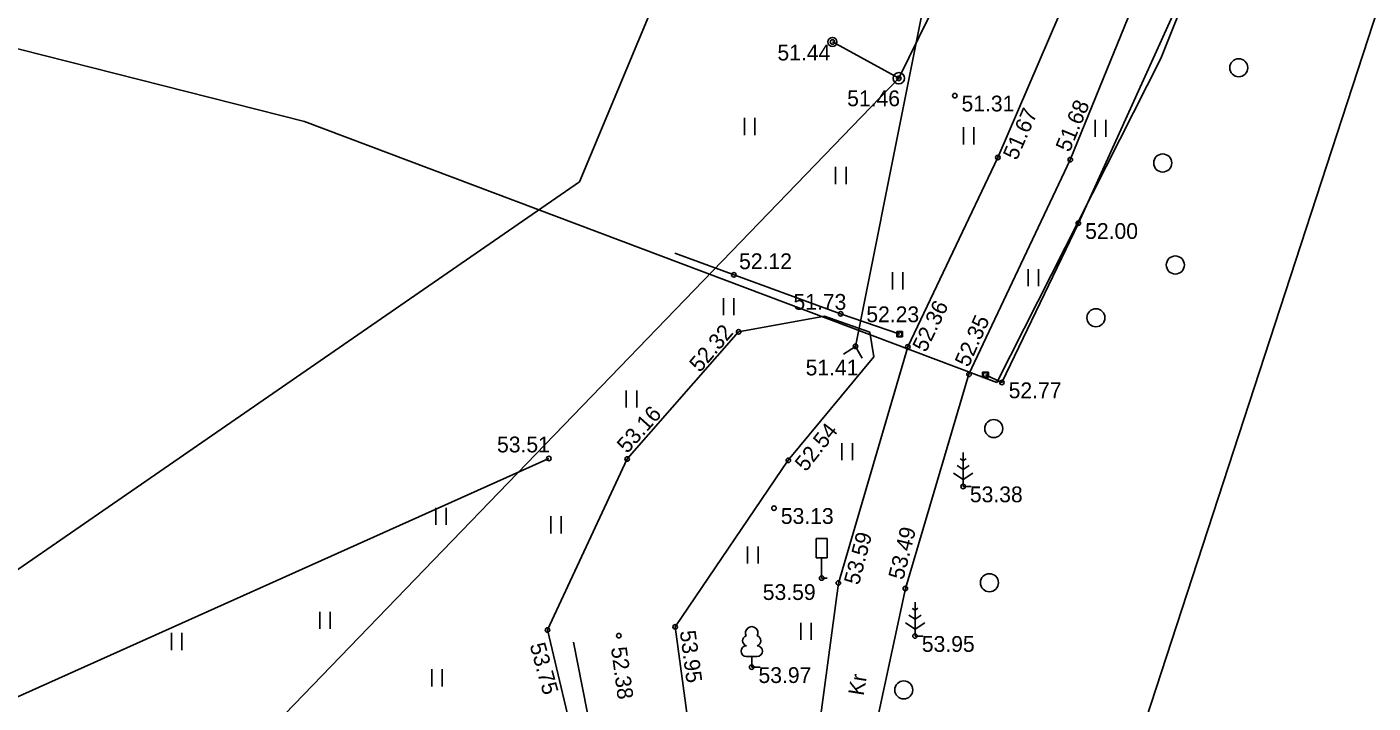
# Model space of a CAD drawing. Extents: x 643977 to 645002, y 6457448 to 6458452.
# Drawn here: x 644593.9 to 644653.6, y 6458210.4 to 6458240.4 of the extents above; entities that cross this region are included whole.
import ezdxf

# ---------------------------------------------------------------- set-up
doc = ezdxf.new("R2010")
doc.units = 0
for name, color, linetype in [('AED', 7, 'Continuous'), ('DTRASS', 7, 'Continuous'), ('HALJASTUS', 7, 'Continuous'), ('KORGUS', 7, 'Continuous'), ('LIIKLUS', 7, 'Continuous'), ('MOOTPIIR', 7, 'Continuous'), ('MPOHULIIN', 7, 'Continuous'), ('PIIR', 7, 'Continuous'), ('POST', 7, 'Continuous'), ('PUU', 7, 'Continuous'), ('SKTRASS', 7, 'Continuous'), ('TEE', 7, 'Continuous'), ('VEEKOGU', 7, 'Continuous'), ('VORMISTUS', 7, 'Continuous')]:
    doc.layers.add(name, color=color, linetype=linetype)

msp = doc.modelspace()

# ---------------------------------------------------------------- linework, layer by layer
at = {"layer": 'AED'}
for p, q in [((644632.5, 6458226.91), (644632.5, 6458226.67)), ((644632.5, 6458226.91), (644632.76, 6458226.91)), ((644632.5, 6458226.67), (644632.76, 6458226.67)), ((644632.76, 6458226.91), (644632.76, 6458226.67)), ((644636.3, 6458225.11), (644636.3, 6458224.87)), ((644636.3, 6458225.11), (644636.56, 6458225.11)), ((644636.3, 6458224.87), (644636.56, 6458224.87)), ((644636.56, 6458225.11), (644636.56, 6458224.87))]:
    msp.add_line(p, q, dxfattribs=at)
for points in [[(644636.43, 6458224.99), (644637.16, 6458224.65), (644640.55, 6458231.71), (644645.67, 6458242.99), (644648.97, 6458251.65)], [(644622.66, 6458230.38), (644630.01, 6458227.69), (644632.63, 6458226.79)]]:
    msp.add_lwpolyline(points, dxfattribs=at)
at = {"layer": 'DTRASS'}
msp.add_lwpolyline([(644630.67, 6458226.25), (644635.19, 6458248.89), (644638.67, 6458272)], dxfattribs=at)
at = {"layer": 'HALJASTUS'}
for p, q in [((644625.75, 6458236.37), (644625.75, 6458235.61)), ((644626.21, 6458236.37), (644626.21, 6458235.61)), ((644641.3, 6458236.29), (644641.3, 6458235.53)), ((644641.76, 6458236.29), (644641.76, 6458235.53)), ((644635.46, 6458235.96), (644635.46, 6458235.2)), ((644635.92, 6458235.96), (644635.92, 6458235.2)), ((644629.79, 6458234.2), (644629.79, 6458233.44)), ((644630.25, 6458234.2), (644630.25, 6458233.44)), ((644638.32, 6458229.67), (644638.32, 6458228.91)), ((644638.78, 6458229.67), (644638.78, 6458228.91)), ((644632.31, 6458229.53), (644632.31, 6458228.77)), ((644632.77, 6458229.53), (644632.77, 6458228.77)), ((644624.82, 6458228.39), (644624.82, 6458227.63)), ((644625.28, 6458228.39), (644625.28, 6458227.63)), ((644620.51, 6458224.3), (644620.51, 6458223.54)), ((644620.97, 6458224.3), (644620.97, 6458223.54)), ((644630.07, 6458221.96), (644630.07, 6458221.2)), ((644630.53, 6458221.96), (644630.53, 6458221.2)), ((644617.08, 6458221.28), (644588.969, 6458208.68)), ((644612.07, 6458219.1), (644612.07, 6458218.34)), ((644612.53, 6458219.1), (644612.53, 6458218.34)), ((644617.16, 6458218.72), (644617.16, 6458217.96)), ((644617.62, 6458218.72), (644617.62, 6458217.96)), ((644625.89, 6458217.38), (644625.89, 6458216.62)), ((644626.35, 6458217.38), (644626.35, 6458216.62)), ((644606.92, 6458214.49), (644606.92, 6458213.73)), ((644607.38, 6458214.49), (644607.38, 6458213.73)), ((644600.35, 6458213.55), (644600.35, 6458212.79)), ((644600.81, 6458213.55), (644600.81, 6458212.79)), ((644628.24, 6458214), (644628.24, 6458213.24)), ((644628.7, 6458214), (644628.7, 6458213.24)), ((644611.89, 6458211.94), (644611.89, 6458211.18)), ((644612.35, 6458211.94), (644612.35, 6458211.18))]:
    msp.add_line(p, q, dxfattribs=at)
for centre in [(644647.658, 6458238.595), (644644.288, 6458234.375), (644644.848, 6458229.855), (644641.328, 6458227.515), (644636.798, 6458222.605), (644636.608, 6458215.775), (644632.808, 6458211.025)]:
    msp.add_circle(centre, 0.4, dxfattribs=at)
at = {"layer": 'KORGUS'}
for centre in [(644629.65, 6458239.74), (644632.59, 6458238.13), (644635.07, 6458237.36), (644636.98, 6458234.62), (644640.19, 6458234.52), (644640.55, 6458231.71), (644625.28, 6458229.42), (644630.01, 6458227.69), (644625.49, 6458226.89), (644632.63, 6458226.79), (644630.67, 6458226.25), (644632.99, 6458226.23), (644635.7, 6458225.01), (644636.43, 6458224.99), (644637.16, 6458224.65), (644617.08, 6458221.28), (644620.55, 6458221.26), (644627.69, 6458221.2), (644635.44, 6458220.04), (644627.06, 6458219.08), (644629.17, 6458215.98), (644629.91, 6458215.76), (644632.88, 6458215.52), (644617.02, 6458213.68), (644620.18, 6458213.43), (644622.68, 6458213.82), (644633.31, 6458213.41), (644626.07, 6458212.03)]:
    msp.add_circle(centre, 0.1, dxfattribs=at)
at = {"layer": 'LIIKLUS'}
for p, q in [((644628.92, 6458217.73), (644628.92, 6458216.88)), ((644629.42, 6458217.73), (644628.92, 6458217.73)), ((644629.42, 6458217.73), (644629.42, 6458216.88)), ((644629.42, 6458216.88), (644628.92, 6458216.88)), ((644629.17, 6458216.88), (644629.17, 6458215.98)), ((644629.42, 6458215.98), (644629.17, 6458215.98))]:
    msp.add_line(p, q, dxfattribs=at)
at = {"layer": 'MOOTPIIR'}
msp.add_lwpolyline([(644686.538, 6458133.488), (644645.009, 6458173.752), (644638.508, 6458194.258), (644655.445, 6458246.206), (644656.931, 6458270.325), (644689.627, 6458290.536), (644694.977, 6458292.822), (644743.775, 6458316.543), (644734.307, 6458330.859), (644662.585, 6458298.569), (644656.141, 6458306.859), (644642.149, 6458307.78), (644634.82, 6458293.227), (644551.788, 6458287.148), (644546.817, 6458271.121), (644631.506, 6458264.858), (644618.434, 6458233.541), (644586.653, 6458211.62), (644531.004, 6458142.868)], dxfattribs=at)
at = {"layer": 'MPOHULIIN'}
msp.add_lwpolyline([(644652.62, 6458278.8), (644632.59, 6458238.13), (644599.57, 6458203.94), (644570, 6458172.61), (644543.71, 6458144.5), (644525.47, 6458113.1), (644477.56, 6458083.83), (644434.8, 6458057.62), (644387.65, 6458030), (644352.45, 6458008.53), (644328.92, 6457994.25), (644286.09, 6457967.76), (644236.93, 6457941.14), (644193.676, 6457917.521), (644143.67, 6457890.19), (644128.23, 6457882.09)], dxfattribs=at)
at = {"layer": 'PIIR'}
for p, q in [((644649.09, 6458251.26), (644644.21, 6458239)), ((644606.24, 6458236.22), (644591.81, 6458239.87)), ((644644.21, 6458239), (644636.94, 6458224.65)), ((644636.94, 6458224.65), (644606.24, 6458236.22))]:
    msp.add_line(p, q, dxfattribs=at)
at = {"layer": 'POST'}
msp.add_line((644629.65, 6458239.74), (644632.59, 6458238.13), dxfattribs=at)
for centre, radius in [((644629.65, 6458239.74), 0.2), ((644632.59, 6458238.13), 0.25), ((644632.59, 6458238.13), 0.0234)]:
    msp.add_circle(centre, radius, dxfattribs=at)
at = {"layer": 'PUU'}
for p, q in [((644635.44, 6458221.19), (644635.311, 6458221.268)), ((644635.44, 6458221.54), (644635.44, 6458220.04)), ((644635.57, 6458221.27), (644635.44, 6458221.19)), ((644635.01, 6458220.63), (644635.44, 6458220.35)), ((644635.44, 6458220.79), (644635.17, 6458220.97)), ((644635.71, 6458220.97), (644635.44, 6458220.79)), ((644635.44, 6458220.352), (644635.869, 6458220.629)), ((644635.8, 6458220.04), (644635.44, 6458220.04)), ((644633.31, 6458214.91), (644633.31, 6458213.41)), ((644633.31, 6458214.16), (644633.04, 6458214.34)), ((644633.31, 6458214.56), (644633.181, 6458214.638)), ((644633.44, 6458214.64), (644633.31, 6458214.56)), ((644633.58, 6458214.34), (644633.31, 6458214.16)), ((644632.88, 6458214), (644633.31, 6458213.72)), ((644633.31, 6458213.722), (644633.739, 6458213.999)), ((644621.65, 6458195.53), (644618.17, 6458213.14)), ((644633.67, 6458213.41), (644633.31, 6458213.41)), ((644626.31, 6458212.51), (644625.83, 6458212.51)), ((644626.07, 6458212.03), (644626.07, 6458212.51)), ((644626.45, 6458212.03), (644626.07, 6458212.03))]:
    msp.add_line(p, q, dxfattribs=at)
for centre, radius, start, end in [((644626.07, 6458213.55), 0.277, 332.5799, 207.4201), ((644625.833, 6458212.742), 0.238, 90.0016, 269.3953), ((644625.9, 6458213.203), 0.233, 109.02174, 253.14154), ((644626.24, 6458213.203), 0.233, 286.85082, 70.98591), ((644626.307, 6458212.742), 0.238, 270.6047, 89.9984)]:
    msp.add_arc(centre, radius, start, end, dxfattribs=at)
at = {"layer": 'SKTRASS'}
msp.add_lwpolyline([(644630.14, 6458225.9), (644630.67, 6458226.25), (644630.97, 6458225.73)], dxfattribs=at)
at = {"layer": 'TEE'}
for points in [[(644634.59, 6458163.26), (644625.38, 6458175.43), (644623.15, 6458181.01), (644622.77, 6458184.12), (644622.91, 6458187.3), (644625.03, 6458190.98), (644629.06, 6458196), (644630.59, 6458201.99), (644631.36, 6458208.44), (644632.88, 6458215.52), (644635.7, 6458225.01), (644640.19, 6458234.52), (644644.06, 6458244.03), (644646.66, 6458252.9), (644649.07, 6458263.46), (644651.74, 6458269.59), (644654.44, 6458273.07), (644665.38, 6458280.76), (644677.59, 6458287.03), (644690.58, 6458293.07), (644699.35, 6458297.13), (644706.55, 6458300.64), (644721.48, 6458307.9), (644741.9, 6458317.23)], [(644639.464, 6458288.635), (644641.87, 6458287.54), (644645.44, 6458279.19), (644646.66, 6458273.26), (644645.86, 6458264), (644643.57, 6458252.34), (644641.51, 6458245.16), (644636.98, 6458234.62), (644632.99, 6458226.23), (644629.91, 6458215.76), (644628.68, 6458206.5), (644627.92, 6458201.03), (644625.81, 6458196.58), (644619.62, 6458188.87), (644613.25, 6458194.51), (644607.28, 6458195.46), (644601.28, 6458193.53), (644595.841, 6458190.062), (644598.78, 6458185.63)]]:
    msp.add_lwpolyline(points, dxfattribs=at)
at = {"layer": 'VEEKOGU'}
for points in [[(644617.02, 6458213.68), (644621.454, 6458194.978), (644623.361, 6458195.604), (644625.11, 6458196.99), (644623.7, 6458206.3), (644622.68, 6458213.82), (644627.69, 6458221.2), (644631.476, 6458225.786), (644631.299, 6458226.876), (644629.297, 6458227.583), (644625.49, 6458226.89)], [(644625.49, 6458226.89), (644620.55, 6458221.26), (644617.02, 6458213.68)]]:
    msp.add_lwpolyline(points, dxfattribs=at)
at = {"layer": 'VORMISTUS'}
for centre in [(644629.65, 6458239.74), (644632.59, 6458238.13), (644635.07, 6458237.36), (644636.98, 6458234.62), (644640.19, 6458234.52), (644640.55, 6458231.71), (644625.28, 6458229.42), (644630.01, 6458227.69), (644625.49, 6458226.89), (644632.63, 6458226.79), (644630.67, 6458226.25), (644632.99, 6458226.23), (644635.7, 6458225.01), (644637.16, 6458224.65), (644617.08, 6458221.28), (644620.55, 6458221.26), (644627.69, 6458221.2), (644635.44, 6458220.04), (644627.06, 6458219.08), (644629.17, 6458215.98), (644629.91, 6458215.76), (644632.88, 6458215.52), (644617.02, 6458213.68), (644620.18, 6458213.43), (644622.68, 6458213.82), (644633.31, 6458213.41), (644626.07, 6458212.03)]:
    msp.add_circle(centre, 0.1, dxfattribs=at)

# ---------------------------------------------------------------- texts
at = {"layer": 'KORGUS'}
for s, p in [('51.44', (644627.21, 6458238.92)), ('51.46', (644630.3, 6458236.89)), ('51.31', (644635.37, 6458236.66)), ('52.00', (644640.85, 6458231.01)), ('52.12', (644625.51, 6458229.67)), ('51.73', (644627.92, 6458227.87)), ('52.23', (644631.15, 6458227.32)), ('51.41', (644628.46, 6458224.96)), ('52.77', (644637.46, 6458223.95)), ('53.51', (644614.78, 6458221.55)), ('53.38', (644635.74, 6458219.34)), ('53.13', (644627.36, 6458218.38)), ('53.59', (644626.56, 6458215.01)), ('53.95', (644633.61, 6458212.71)), ('53.97', (644626.37, 6458211.33))]:
    msp.add_text(s, height=0.7, dxfattribs=at).set_placement(p)
for s, height, rotation, p in [('51.67', 0.6999, 66.43745, (644637.82, 6458234.46)), ('51.68', 0.6999, 67.46058, (644640.16, 6458234.82)), ('52.36', 0.7, 64.21901, (644633.79, 6458225.95)), ('52.32', 0.7, 49.44411, (644623.77, 6458225.06)), ('52.35', 0.7, 66.02318, (644635.68, 6458225.29)), ('53.16', 0.7, 48.1745, (644620.55, 6458221.47)), ('52.54', 0.7, 51.58194, (644628.47, 6458220.66)), ('53.49', 0.6999, 75.92819, (644632.79, 6458215.87)), ('53.59', 0.7, 75.34325, (644630.82, 6458215.64)), ('53.95', 0.7, 277.59464, (644622.88, 6458213.62)), ('53.75', 0.6998, 285.44796, (644616.22, 6458213.01)), ('52.38', 0.7, 277.59464, (644619.83, 6458212.89))]:
    msp.add_text(s, height=height, rotation=rotation, dxfattribs=at).set_placement(p)
at = {"layer": 'TEE'}
msp.add_text('Kr', height=0.6998, rotation=80.83172, dxfattribs=at).set_placement((644631.03, 6458210.74))

doc.saveas('drawing.dxf')
